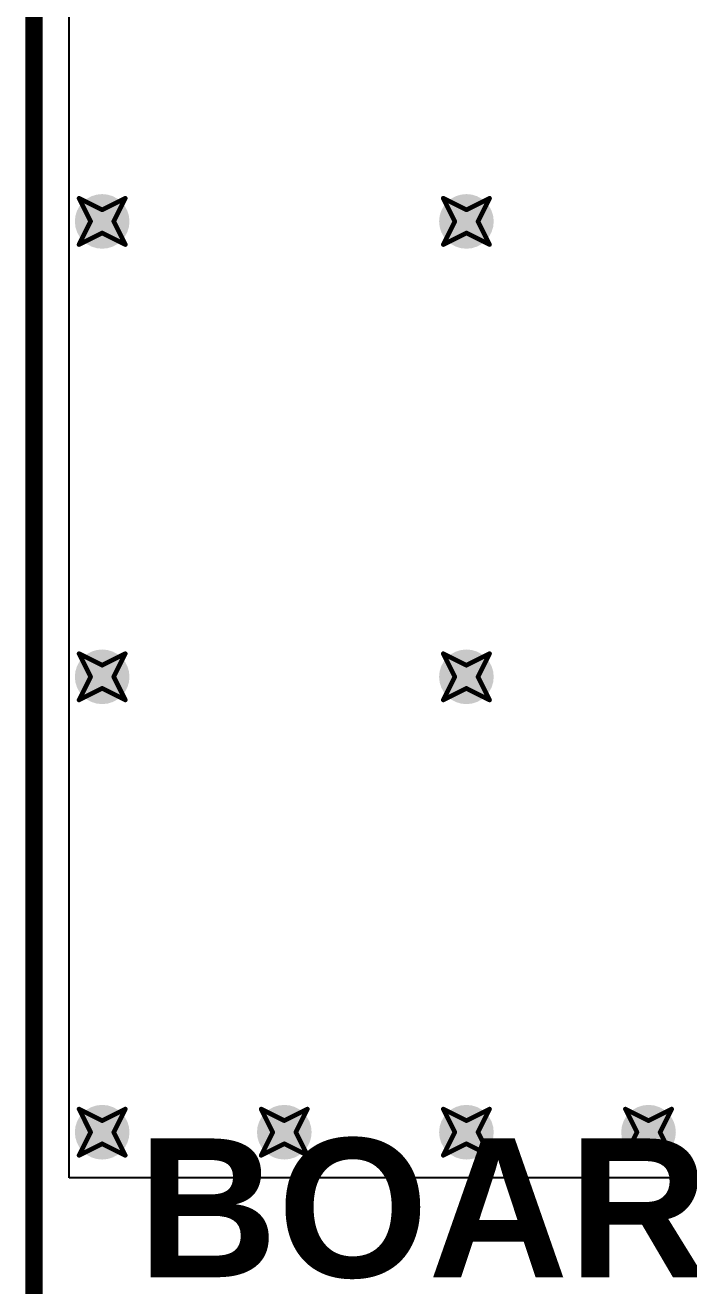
# Model space of a CAD drawing. Header units: inches. Extents: x -0.03 to 9.71, y 0.01 to 4.44.
# Drawn here: x 0.006 to 0.293, y 0.977 to 1.522 of the extents above; entities that cross this region are included whole.
import ezdxf

# ---------------------------------------------------------------- set-up
doc = ezdxf.new("R2010")
doc.units = ezdxf.units.IN
doc.header["$MEASUREMENT"] = 0
for name, color, linetype in [('Board Outline', 216, 'Continuous'), ('Bottom Layer', 5, 'Continuous'), ('Drill Drawing', 1, 'Continuous'), ('Layer 1', 16, 'Continuous'), ('Layer 2', 76, 'Continuous'), ('Top Layer', 1, 'Continuous'), ('Top Overlay', 2, 'Continuous'), ('Via Holes', 16, 'Continuous')]:
    doc.layers.add(name, color=color, linetype=linetype)
doc.styles.add('Arial_Bold', font='', dxfattribs={"height": 0.2})
doc.styles.get('Arial_Bold').set_extended_font_data('Arial', bold=True)

msp = doc.modelspace()

# ---------------------------------------------------------------- hatches: boundary and pattern name
at = {"layer": 'Bottom Layer'}
h = msp.add_hatch(color=5, dxfattribs=at)
edge = h.paths.add_edge_path()
edge.add_arc((0.03937, 1.43701), 0.01181, 0, 360)
h = msp.add_hatch(color=5, dxfattribs=at)
edge = h.paths.add_edge_path()
edge.add_arc((0.19685, 1.43701), 0.01181, 0, 360)
h = msp.add_hatch(color=5, dxfattribs=at)
edge = h.paths.add_edge_path()
edge.add_arc((0.03937, 1.24016), 0.01181, 0, 360)
h = msp.add_hatch(color=5, dxfattribs=at)
edge = h.paths.add_edge_path()
edge.add_arc((0.19685, 1.24016), 0.01181, 0, 360)
h = msp.add_hatch(color=5, dxfattribs=at)
edge = h.paths.add_edge_path()
edge.add_arc((0.03937, 1.04331), 0.01181, 0, 360)
h = msp.add_hatch(color=5, dxfattribs=at)
edge = h.paths.add_edge_path()
edge.add_arc((0.11811, 1.04331), 0.01181, 0, 360)
h = msp.add_hatch(color=5, dxfattribs=at)
edge = h.paths.add_edge_path()
edge.add_arc((0.19685, 1.04331), 0.01181, 0, 360)
h = msp.add_hatch(color=5, dxfattribs=at)
edge = h.paths.add_edge_path()
edge.add_arc((0.27559, 1.04331), 0.01181, 0, 360)
at = {"layer": 'Layer 1'}
h = msp.add_hatch(color=16, dxfattribs=at)
edge = h.paths.add_edge_path()
edge.add_arc((0.03937, 1.43701), 0.01181, 0, 360)
h = msp.add_hatch(color=16, dxfattribs=at)
edge = h.paths.add_edge_path()
edge.add_arc((0.19685, 1.43701), 0.01181, 0, 360)
h = msp.add_hatch(color=16, dxfattribs=at)
edge = h.paths.add_edge_path()
edge.add_arc((0.03937, 1.24016), 0.01181, 0, 360)
h = msp.add_hatch(color=16, dxfattribs=at)
edge = h.paths.add_edge_path()
edge.add_arc((0.19685, 1.24016), 0.01181, 0, 360)
h = msp.add_hatch(color=16, dxfattribs=at)
edge = h.paths.add_edge_path()
edge.add_arc((0.03937, 1.04331), 0.01181, 0, 360)
h = msp.add_hatch(color=16, dxfattribs=at)
edge = h.paths.add_edge_path()
edge.add_arc((0.11811, 1.04331), 0.01181, 0, 360)
h = msp.add_hatch(color=16, dxfattribs=at)
edge = h.paths.add_edge_path()
edge.add_arc((0.19685, 1.04331), 0.01181, 0, 360)
h = msp.add_hatch(color=16, dxfattribs=at)
edge = h.paths.add_edge_path()
edge.add_arc((0.27559, 1.04331), 0.01181, 0, 360)
at = {"layer": 'Layer 2'}
h = msp.add_hatch(color=76, dxfattribs=at)
edge = h.paths.add_edge_path()
edge.add_arc((0.03937, 1.43701), 0.01181, 0, 360)
h = msp.add_hatch(color=76, dxfattribs=at)
edge = h.paths.add_edge_path()
edge.add_arc((0.19685, 1.43701), 0.01181, 0, 360)
h = msp.add_hatch(color=76, dxfattribs=at)
edge = h.paths.add_edge_path()
edge.add_arc((0.03937, 1.24016), 0.01181, 0, 360)
h = msp.add_hatch(color=76, dxfattribs=at)
edge = h.paths.add_edge_path()
edge.add_arc((0.19685, 1.24016), 0.01181, 0, 360)
h = msp.add_hatch(color=76, dxfattribs=at)
edge = h.paths.add_edge_path()
edge.add_arc((0.03937, 1.04331), 0.01181, 0, 360)
h = msp.add_hatch(color=76, dxfattribs=at)
edge = h.paths.add_edge_path()
edge.add_arc((0.11811, 1.04331), 0.01181, 0, 360)
h = msp.add_hatch(color=76, dxfattribs=at)
edge = h.paths.add_edge_path()
edge.add_arc((0.19685, 1.04331), 0.01181, 0, 360)
h = msp.add_hatch(color=76, dxfattribs=at)
edge = h.paths.add_edge_path()
edge.add_arc((0.27559, 1.04331), 0.01181, 0, 360)
at = {"layer": 'Top Layer'}
h = msp.add_hatch(color=1, dxfattribs=at)
edge = h.paths.add_edge_path()
edge.add_arc((0.03937, 1.43701), 0.01181, 0, 360)
h = msp.add_hatch(color=1, dxfattribs=at)
edge = h.paths.add_edge_path()
edge.add_arc((0.19685, 1.43701), 0.01181, 0, 360)
h = msp.add_hatch(color=1, dxfattribs=at)
edge = h.paths.add_edge_path()
edge.add_arc((0.03937, 1.24016), 0.01181, 0, 360)
h = msp.add_hatch(color=1, dxfattribs=at)
edge = h.paths.add_edge_path()
edge.add_arc((0.19685, 1.24016), 0.01181, 0, 360)
h = msp.add_hatch(color=1, dxfattribs=at)
edge = h.paths.add_edge_path()
edge.add_arc((0.03937, 1.04331), 0.01181, 0, 360)
h = msp.add_hatch(color=1, dxfattribs=at)
edge = h.paths.add_edge_path()
edge.add_arc((0.11811, 1.04331), 0.01181, 0, 360)
h = msp.add_hatch(color=1, dxfattribs=at)
edge = h.paths.add_edge_path()
edge.add_arc((0.19685, 1.04331), 0.01181, 0, 360)
h = msp.add_hatch(color=1, dxfattribs=at)
edge = h.paths.add_edge_path()
edge.add_arc((0.27559, 1.04331), 0.01181, 0, 360)
at = {"layer": 'Via Holes'}
h = msp.add_hatch(color=7, dxfattribs=at)
edge = h.paths.add_edge_path()
edge.add_arc((0.03937, 1.43701), 0.00591, 0, 360)
h = msp.add_hatch(color=7, dxfattribs=at)
edge = h.paths.add_edge_path()
edge.add_arc((0.19685, 1.43701), 0.00591, 0, 360)
h = msp.add_hatch(color=7, dxfattribs=at)
edge = h.paths.add_edge_path()
edge.add_arc((0.03937, 1.24016), 0.00591, 0, 360)
h = msp.add_hatch(color=7, dxfattribs=at)
edge = h.paths.add_edge_path()
edge.add_arc((0.19685, 1.24016), 0.00591, 0, 360)
h = msp.add_hatch(color=7, dxfattribs=at)
edge = h.paths.add_edge_path()
edge.add_arc((0.03937, 1.04331), 0.00591, 0, 360)
h = msp.add_hatch(color=7, dxfattribs=at)
edge = h.paths.add_edge_path()
edge.add_arc((0.11811, 1.04331), 0.00591, 0, 360)
h = msp.add_hatch(color=7, dxfattribs=at)
edge = h.paths.add_edge_path()
edge.add_arc((0.19685, 1.04331), 0.00591, 0, 360)
h = msp.add_hatch(color=7, dxfattribs=at)
edge = h.paths.add_edge_path()
edge.add_arc((0.27559, 1.04331), 0.00591, 0, 360)

# ---------------------------------------------------------------- linework, layer by layer
at = {"layer": 'Board Outline'}
msp.add_lwpolyline([(0.00984, 0.00984, 0.0075, 0.0075, 0), (0.00984, 2.54921, 0.0075, 0.0075, 0)], format="xyseb", dxfattribs=at)
at = {"layer": 'Bottom Layer'}
for p, q in [((0.02514, 1.02362), (0.02514, 2.53392)), ((4.30557, 1.02362), (0.02514, 1.02362))]:
    msp.add_line(p, q, dxfattribs=at)
at = {"layer": 'Drill Drawing'}
for points in [[(0.02937, 1.44701, 0.002, 0.002, 0), (0.03937, 1.44201, 0.002, 0.002, 0)], [(0.02937, 1.44701, 0.002, 0.002, 0), (0.03437, 1.43701, 0.002, 0.002, 0)], [(0.03937, 1.44201, 0.002, 0.002, 0), (0.04937, 1.44701, 0.002, 0.002, 0)], [(0.04437, 1.43701, 0.002, 0.002, 0), (0.04937, 1.44701, 0.002, 0.002, 0)], [(0.18685, 1.44701, 0.002, 0.002, 0), (0.19685, 1.44201, 0.002, 0.002, 0)], [(0.18685, 1.44701, 0.002, 0.002, 0), (0.19185, 1.43701, 0.002, 0.002, 0)], [(0.19685, 1.44201, 0.002, 0.002, 0), (0.20685, 1.44701, 0.002, 0.002, 0)], [(0.20185, 1.43701, 0.002, 0.002, 0), (0.20685, 1.44701, 0.002, 0.002, 0)], [(0.02937, 1.42701, 0.002, 0.002, 0), (0.03437, 1.43701, 0.002, 0.002, 0)], [(0.04437, 1.43701, 0.002, 0.002, 0), (0.04937, 1.42701, 0.002, 0.002, 0)], [(0.18685, 1.42701, 0.002, 0.002, 0), (0.19185, 1.43701, 0.002, 0.002, 0)], [(0.20185, 1.43701, 0.002, 0.002, 0), (0.20685, 1.42701, 0.002, 0.002, 0)], [(0.02937, 1.42701, 0.002, 0.002, 0), (0.03937, 1.43201, 0.002, 0.002, 0)], [(0.03937, 1.43201, 0.002, 0.002, 0), (0.04937, 1.42701, 0.002, 0.002, 0)], [(0.18685, 1.42701, 0.002, 0.002, 0), (0.19685, 1.43201, 0.002, 0.002, 0)], [(0.19685, 1.43201, 0.002, 0.002, 0), (0.20685, 1.42701, 0.002, 0.002, 0)], [(0.02937, 1.25016, 0.002, 0.002, 0), (0.03937, 1.24516, 0.002, 0.002, 0)], [(0.02937, 1.25016, 0.002, 0.002, 0), (0.03437, 1.24016, 0.002, 0.002, 0)], [(0.03937, 1.24516, 0.002, 0.002, 0), (0.04937, 1.25016, 0.002, 0.002, 0)], [(0.04437, 1.24016, 0.002, 0.002, 0), (0.04937, 1.25016, 0.002, 0.002, 0)], [(0.18685, 1.25016, 0.002, 0.002, 0), (0.19685, 1.24516, 0.002, 0.002, 0)], [(0.18685, 1.25016, 0.002, 0.002, 0), (0.19185, 1.24016, 0.002, 0.002, 0)], [(0.19685, 1.24516, 0.002, 0.002, 0), (0.20685, 1.25016, 0.002, 0.002, 0)], [(0.20185, 1.24016, 0.002, 0.002, 0), (0.20685, 1.25016, 0.002, 0.002, 0)], [(0.02937, 1.23016, 0.002, 0.002, 0), (0.03437, 1.24016, 0.002, 0.002, 0)], [(0.04437, 1.24016, 0.002, 0.002, 0), (0.04937, 1.23016, 0.002, 0.002, 0)], [(0.18685, 1.23016, 0.002, 0.002, 0), (0.19185, 1.24016, 0.002, 0.002, 0)], [(0.20185, 1.24016, 0.002, 0.002, 0), (0.20685, 1.23016, 0.002, 0.002, 0)], [(0.02937, 1.23016, 0.002, 0.002, 0), (0.03937, 1.23516, 0.002, 0.002, 0)], [(0.03937, 1.23516, 0.002, 0.002, 0), (0.04937, 1.23016, 0.002, 0.002, 0)], [(0.18685, 1.23016, 0.002, 0.002, 0), (0.19685, 1.23516, 0.002, 0.002, 0)], [(0.19685, 1.23516, 0.002, 0.002, 0), (0.20685, 1.23016, 0.002, 0.002, 0)], [(0.02937, 1.05331, 0.002, 0.002, 0), (0.03937, 1.04831, 0.002, 0.002, 0)], [(0.02937, 1.05331, 0.002, 0.002, 0), (0.03437, 1.04331, 0.002, 0.002, 0)], [(0.03937, 1.04831, 0.002, 0.002, 0), (0.04937, 1.05331, 0.002, 0.002, 0)], [(0.04437, 1.04331, 0.002, 0.002, 0), (0.04937, 1.05331, 0.002, 0.002, 0)], [(0.10811, 1.05331, 0.002, 0.002, 0), (0.11811, 1.04831, 0.002, 0.002, 0)], [(0.10811, 1.05331, 0.002, 0.002, 0), (0.11311, 1.04331, 0.002, 0.002, 0)], [(0.11811, 1.04831, 0.002, 0.002, 0), (0.12811, 1.05331, 0.002, 0.002, 0)], [(0.12311, 1.04331, 0.002, 0.002, 0), (0.12811, 1.05331, 0.002, 0.002, 0)], [(0.18685, 1.05331, 0.002, 0.002, 0), (0.19685, 1.04831, 0.002, 0.002, 0)], [(0.18685, 1.05331, 0.002, 0.002, 0), (0.19185, 1.04331, 0.002, 0.002, 0)], [(0.19685, 1.04831, 0.002, 0.002, 0), (0.20685, 1.05331, 0.002, 0.002, 0)], [(0.20185, 1.04331, 0.002, 0.002, 0), (0.20685, 1.05331, 0.002, 0.002, 0)], [(0.26559, 1.05331, 0.002, 0.002, 0), (0.27559, 1.04831, 0.002, 0.002, 0)], [(0.26559, 1.05331, 0.002, 0.002, 0), (0.27059, 1.04331, 0.002, 0.002, 0)], [(0.27559, 1.04831, 0.002, 0.002, 0), (0.28559, 1.05331, 0.002, 0.002, 0)], [(0.28059, 1.04331, 0.002, 0.002, 0), (0.28559, 1.05331, 0.002, 0.002, 0)], [(0.02937, 1.03331, 0.002, 0.002, 0), (0.03437, 1.04331, 0.002, 0.002, 0)], [(0.04437, 1.04331, 0.002, 0.002, 0), (0.04937, 1.03331, 0.002, 0.002, 0)], [(0.10811, 1.03331, 0.002, 0.002, 0), (0.11311, 1.04331, 0.002, 0.002, 0)], [(0.12311, 1.04331, 0.002, 0.002, 0), (0.12811, 1.03331, 0.002, 0.002, 0)], [(0.18685, 1.03331, 0.002, 0.002, 0), (0.19185, 1.04331, 0.002, 0.002, 0)], [(0.20185, 1.04331, 0.002, 0.002, 0), (0.20685, 1.03331, 0.002, 0.002, 0)], [(0.26559, 1.03331, 0.002, 0.002, 0), (0.27059, 1.04331, 0.002, 0.002, 0)], [(0.28059, 1.04331, 0.002, 0.002, 0), (0.28559, 1.03331, 0.002, 0.002, 0)], [(0.02937, 1.03331, 0.002, 0.002, 0), (0.03937, 1.03831, 0.002, 0.002, 0)], [(0.03937, 1.03831, 0.002, 0.002, 0), (0.04937, 1.03331, 0.002, 0.002, 0)], [(0.10811, 1.03331, 0.002, 0.002, 0), (0.11811, 1.03831, 0.002, 0.002, 0)], [(0.11811, 1.03831, 0.002, 0.002, 0), (0.12811, 1.03331, 0.002, 0.002, 0)], [(0.18685, 1.03331, 0.002, 0.002, 0), (0.19685, 1.03831, 0.002, 0.002, 0)], [(0.19685, 1.03831, 0.002, 0.002, 0), (0.20685, 1.03331, 0.002, 0.002, 0)], [(0.26559, 1.03331, 0.002, 0.002, 0), (0.27559, 1.03831, 0.002, 0.002, 0)], [(0.27559, 1.03831, 0.002, 0.002, 0), (0.28559, 1.03331, 0.002, 0.002, 0)]]:
    msp.add_lwpolyline(points, format="xyseb", dxfattribs=at)
for points in [[(0.02887, 1.44701, 0.001, 0.001, 1), (0.02987, 1.44701, 0.001, 0.001, 1)], [(0.02887, 1.44701, 0.001, 0.001, 1), (0.02987, 1.44701, 0.001, 0.001, 1)], [(0.04887, 1.44701, 0.001, 0.001, 1), (0.04987, 1.44701, 0.001, 0.001, 1)], [(0.04887, 1.44701, 0.001, 0.001, 1), (0.04987, 1.44701, 0.001, 0.001, 1)], [(0.18635, 1.44701, 0.001, 0.001, 1), (0.18735, 1.44701, 0.001, 0.001, 1)], [(0.18635, 1.44701, 0.001, 0.001, 1), (0.18735, 1.44701, 0.001, 0.001, 1)], [(0.20635, 1.44701, 0.001, 0.001, 1), (0.20735, 1.44701, 0.001, 0.001, 1)], [(0.20635, 1.44701, 0.001, 0.001, 1), (0.20735, 1.44701, 0.001, 0.001, 1)], [(0.03887, 1.44201, 0.001, 0.001, 1), (0.03987, 1.44201, 0.001, 0.001, 1)], [(0.03887, 1.44201, 0.001, 0.001, 1), (0.03987, 1.44201, 0.001, 0.001, 1)], [(0.19635, 1.44201, 0.001, 0.001, 1), (0.19735, 1.44201, 0.001, 0.001, 1)], [(0.19635, 1.44201, 0.001, 0.001, 1), (0.19735, 1.44201, 0.001, 0.001, 1)], [(0.03387, 1.43701, 0.001, 0.001, 1), (0.03487, 1.43701, 0.001, 0.001, 1)], [(0.03387, 1.43701, 0.001, 0.001, 1), (0.03487, 1.43701, 0.001, 0.001, 1)], [(0.04387, 1.43701, 0.001, 0.001, 1), (0.04487, 1.43701, 0.001, 0.001, 1)], [(0.04387, 1.43701, 0.001, 0.001, 1), (0.04487, 1.43701, 0.001, 0.001, 1)], [(0.19135, 1.43701, 0.001, 0.001, 1), (0.19235, 1.43701, 0.001, 0.001, 1)], [(0.19135, 1.43701, 0.001, 0.001, 1), (0.19235, 1.43701, 0.001, 0.001, 1)], [(0.20135, 1.43701, 0.001, 0.001, 1), (0.20235, 1.43701, 0.001, 0.001, 1)], [(0.20135, 1.43701, 0.001, 0.001, 1), (0.20235, 1.43701, 0.001, 0.001, 1)], [(0.02887, 1.42701, 0.001, 0.001, 1), (0.02987, 1.42701, 0.001, 0.001, 1)], [(0.02887, 1.42701, 0.001, 0.001, 1), (0.02987, 1.42701, 0.001, 0.001, 1)], [(0.03887, 1.43201, 0.001, 0.001, 1), (0.03987, 1.43201, 0.001, 0.001, 1)], [(0.03887, 1.43201, 0.001, 0.001, 1), (0.03987, 1.43201, 0.001, 0.001, 1)], [(0.04887, 1.42701, 0.001, 0.001, 1), (0.04987, 1.42701, 0.001, 0.001, 1)], [(0.04887, 1.42701, 0.001, 0.001, 1), (0.04987, 1.42701, 0.001, 0.001, 1)], [(0.18635, 1.42701, 0.001, 0.001, 1), (0.18735, 1.42701, 0.001, 0.001, 1)], [(0.18635, 1.42701, 0.001, 0.001, 1), (0.18735, 1.42701, 0.001, 0.001, 1)], [(0.19635, 1.43201, 0.001, 0.001, 1), (0.19735, 1.43201, 0.001, 0.001, 1)], [(0.19635, 1.43201, 0.001, 0.001, 1), (0.19735, 1.43201, 0.001, 0.001, 1)], [(0.20635, 1.42701, 0.001, 0.001, 1), (0.20735, 1.42701, 0.001, 0.001, 1)], [(0.20635, 1.42701, 0.001, 0.001, 1), (0.20735, 1.42701, 0.001, 0.001, 1)], [(0.02887, 1.25016, 0.001, 0.001, 1), (0.02987, 1.25016, 0.001, 0.001, 1)], [(0.02887, 1.25016, 0.001, 0.001, 1), (0.02987, 1.25016, 0.001, 0.001, 1)], [(0.04887, 1.25016, 0.001, 0.001, 1), (0.04987, 1.25016, 0.001, 0.001, 1)], [(0.04887, 1.25016, 0.001, 0.001, 1), (0.04987, 1.25016, 0.001, 0.001, 1)], [(0.18635, 1.25016, 0.001, 0.001, 1), (0.18735, 1.25016, 0.001, 0.001, 1)], [(0.18635, 1.25016, 0.001, 0.001, 1), (0.18735, 1.25016, 0.001, 0.001, 1)], [(0.20635, 1.25016, 0.001, 0.001, 1), (0.20735, 1.25016, 0.001, 0.001, 1)], [(0.20635, 1.25016, 0.001, 0.001, 1), (0.20735, 1.25016, 0.001, 0.001, 1)], [(0.03887, 1.24516, 0.001, 0.001, 1), (0.03987, 1.24516, 0.001, 0.001, 1)], [(0.03887, 1.24516, 0.001, 0.001, 1), (0.03987, 1.24516, 0.001, 0.001, 1)], [(0.19635, 1.24516, 0.001, 0.001, 1), (0.19735, 1.24516, 0.001, 0.001, 1)], [(0.19635, 1.24516, 0.001, 0.001, 1), (0.19735, 1.24516, 0.001, 0.001, 1)], [(0.03387, 1.24016, 0.001, 0.001, 1), (0.03487, 1.24016, 0.001, 0.001, 1)], [(0.03387, 1.24016, 0.001, 0.001, 1), (0.03487, 1.24016, 0.001, 0.001, 1)], [(0.04387, 1.24016, 0.001, 0.001, 1), (0.04487, 1.24016, 0.001, 0.001, 1)], [(0.04387, 1.24016, 0.001, 0.001, 1), (0.04487, 1.24016, 0.001, 0.001, 1)], [(0.19135, 1.24016, 0.001, 0.001, 1), (0.19235, 1.24016, 0.001, 0.001, 1)], [(0.19135, 1.24016, 0.001, 0.001, 1), (0.19235, 1.24016, 0.001, 0.001, 1)], [(0.20135, 1.24016, 0.001, 0.001, 1), (0.20235, 1.24016, 0.001, 0.001, 1)], [(0.20135, 1.24016, 0.001, 0.001, 1), (0.20235, 1.24016, 0.001, 0.001, 1)], [(0.03887, 1.23516, 0.001, 0.001, 1), (0.03987, 1.23516, 0.001, 0.001, 1)], [(0.03887, 1.23516, 0.001, 0.001, 1), (0.03987, 1.23516, 0.001, 0.001, 1)], [(0.19635, 1.23516, 0.001, 0.001, 1), (0.19735, 1.23516, 0.001, 0.001, 1)], [(0.19635, 1.23516, 0.001, 0.001, 1), (0.19735, 1.23516, 0.001, 0.001, 1)], [(0.02887, 1.23016, 0.001, 0.001, 1), (0.02987, 1.23016, 0.001, 0.001, 1)], [(0.02887, 1.23016, 0.001, 0.001, 1), (0.02987, 1.23016, 0.001, 0.001, 1)], [(0.04887, 1.23016, 0.001, 0.001, 1), (0.04987, 1.23016, 0.001, 0.001, 1)], [(0.04887, 1.23016, 0.001, 0.001, 1), (0.04987, 1.23016, 0.001, 0.001, 1)], [(0.18635, 1.23016, 0.001, 0.001, 1), (0.18735, 1.23016, 0.001, 0.001, 1)], [(0.18635, 1.23016, 0.001, 0.001, 1), (0.18735, 1.23016, 0.001, 0.001, 1)], [(0.20635, 1.23016, 0.001, 0.001, 1), (0.20735, 1.23016, 0.001, 0.001, 1)], [(0.20635, 1.23016, 0.001, 0.001, 1), (0.20735, 1.23016, 0.001, 0.001, 1)], [(0.02887, 1.05331, 0.001, 0.001, 1), (0.02987, 1.05331, 0.001, 0.001, 1)], [(0.02887, 1.05331, 0.001, 0.001, 1), (0.02987, 1.05331, 0.001, 0.001, 1)], [(0.04887, 1.05331, 0.001, 0.001, 1), (0.04987, 1.05331, 0.001, 0.001, 1)], [(0.04887, 1.05331, 0.001, 0.001, 1), (0.04987, 1.05331, 0.001, 0.001, 1)], [(0.10761, 1.05331, 0.001, 0.001, 1), (0.10861, 1.05331, 0.001, 0.001, 1)], [(0.10761, 1.05331, 0.001, 0.001, 1), (0.10861, 1.05331, 0.001, 0.001, 1)], [(0.12761, 1.05331, 0.001, 0.001, 1), (0.12861, 1.05331, 0.001, 0.001, 1)], [(0.12761, 1.05331, 0.001, 0.001, 1), (0.12861, 1.05331, 0.001, 0.001, 1)], [(0.18635, 1.05331, 0.001, 0.001, 1), (0.18735, 1.05331, 0.001, 0.001, 1)], [(0.18635, 1.05331, 0.001, 0.001, 1), (0.18735, 1.05331, 0.001, 0.001, 1)], [(0.20635, 1.05331, 0.001, 0.001, 1), (0.20735, 1.05331, 0.001, 0.001, 1)], [(0.20635, 1.05331, 0.001, 0.001, 1), (0.20735, 1.05331, 0.001, 0.001, 1)], [(0.26509, 1.05331, 0.001, 0.001, 1), (0.26609, 1.05331, 0.001, 0.001, 1)], [(0.26509, 1.05331, 0.001, 0.001, 1), (0.26609, 1.05331, 0.001, 0.001, 1)], [(0.28509, 1.05331, 0.001, 0.001, 1), (0.28609, 1.05331, 0.001, 0.001, 1)], [(0.28509, 1.05331, 0.001, 0.001, 1), (0.28609, 1.05331, 0.001, 0.001, 1)], [(0.03887, 1.04831, 0.001, 0.001, 1), (0.03987, 1.04831, 0.001, 0.001, 1)], [(0.03887, 1.04831, 0.001, 0.001, 1), (0.03987, 1.04831, 0.001, 0.001, 1)], [(0.11761, 1.04831, 0.001, 0.001, 1), (0.11861, 1.04831, 0.001, 0.001, 1)], [(0.11761, 1.04831, 0.001, 0.001, 1), (0.11861, 1.04831, 0.001, 0.001, 1)], [(0.19635, 1.04831, 0.001, 0.001, 1), (0.19735, 1.04831, 0.001, 0.001, 1)], [(0.19635, 1.04831, 0.001, 0.001, 1), (0.19735, 1.04831, 0.001, 0.001, 1)], [(0.27509, 1.04831, 0.001, 0.001, 1), (0.27609, 1.04831, 0.001, 0.001, 1)], [(0.27509, 1.04831, 0.001, 0.001, 1), (0.27609, 1.04831, 0.001, 0.001, 1)], [(0.03387, 1.04331, 0.001, 0.001, 1), (0.03487, 1.04331, 0.001, 0.001, 1)], [(0.03387, 1.04331, 0.001, 0.001, 1), (0.03487, 1.04331, 0.001, 0.001, 1)], [(0.04387, 1.04331, 0.001, 0.001, 1), (0.04487, 1.04331, 0.001, 0.001, 1)], [(0.04387, 1.04331, 0.001, 0.001, 1), (0.04487, 1.04331, 0.001, 0.001, 1)], [(0.11261, 1.04331, 0.001, 0.001, 1), (0.11361, 1.04331, 0.001, 0.001, 1)], [(0.11261, 1.04331, 0.001, 0.001, 1), (0.11361, 1.04331, 0.001, 0.001, 1)], [(0.12261, 1.04331, 0.001, 0.001, 1), (0.12361, 1.04331, 0.001, 0.001, 1)], [(0.12261, 1.04331, 0.001, 0.001, 1), (0.12361, 1.04331, 0.001, 0.001, 1)], [(0.19135, 1.04331, 0.001, 0.001, 1), (0.19235, 1.04331, 0.001, 0.001, 1)], [(0.19135, 1.04331, 0.001, 0.001, 1), (0.19235, 1.04331, 0.001, 0.001, 1)], [(0.20135, 1.04331, 0.001, 0.001, 1), (0.20235, 1.04331, 0.001, 0.001, 1)], [(0.20135, 1.04331, 0.001, 0.001, 1), (0.20235, 1.04331, 0.001, 0.001, 1)], [(0.27009, 1.04331, 0.001, 0.001, 1), (0.27109, 1.04331, 0.001, 0.001, 1)], [(0.27009, 1.04331, 0.001, 0.001, 1), (0.27109, 1.04331, 0.001, 0.001, 1)], [(0.28009, 1.04331, 0.001, 0.001, 1), (0.28109, 1.04331, 0.001, 0.001, 1)], [(0.28009, 1.04331, 0.001, 0.001, 1), (0.28109, 1.04331, 0.001, 0.001, 1)], [(0.03887, 1.03831, 0.001, 0.001, 1), (0.03987, 1.03831, 0.001, 0.001, 1)], [(0.03887, 1.03831, 0.001, 0.001, 1), (0.03987, 1.03831, 0.001, 0.001, 1)], [(0.11761, 1.03831, 0.001, 0.001, 1), (0.11861, 1.03831, 0.001, 0.001, 1)], [(0.11761, 1.03831, 0.001, 0.001, 1), (0.11861, 1.03831, 0.001, 0.001, 1)], [(0.19635, 1.03831, 0.001, 0.001, 1), (0.19735, 1.03831, 0.001, 0.001, 1)], [(0.19635, 1.03831, 0.001, 0.001, 1), (0.19735, 1.03831, 0.001, 0.001, 1)], [(0.27509, 1.03831, 0.001, 0.001, 1), (0.27609, 1.03831, 0.001, 0.001, 1)], [(0.27509, 1.03831, 0.001, 0.001, 1), (0.27609, 1.03831, 0.001, 0.001, 1)], [(0.02887, 1.03331, 0.001, 0.001, 1), (0.02987, 1.03331, 0.001, 0.001, 1)], [(0.02887, 1.03331, 0.001, 0.001, 1), (0.02987, 1.03331, 0.001, 0.001, 1)], [(0.04887, 1.03331, 0.001, 0.001, 1), (0.04987, 1.03331, 0.001, 0.001, 1)], [(0.04887, 1.03331, 0.001, 0.001, 1), (0.04987, 1.03331, 0.001, 0.001, 1)], [(0.10761, 1.03331, 0.001, 0.001, 1), (0.10861, 1.03331, 0.001, 0.001, 1)], [(0.10761, 1.03331, 0.001, 0.001, 1), (0.10861, 1.03331, 0.001, 0.001, 1)], [(0.12761, 1.03331, 0.001, 0.001, 1), (0.12861, 1.03331, 0.001, 0.001, 1)], [(0.12761, 1.03331, 0.001, 0.001, 1), (0.12861, 1.03331, 0.001, 0.001, 1)], [(0.18635, 1.03331, 0.001, 0.001, 1), (0.18735, 1.03331, 0.001, 0.001, 1)], [(0.18635, 1.03331, 0.001, 0.001, 1), (0.18735, 1.03331, 0.001, 0.001, 1)], [(0.20635, 1.03331, 0.001, 0.001, 1), (0.20735, 1.03331, 0.001, 0.001, 1)], [(0.20635, 1.03331, 0.001, 0.001, 1), (0.20735, 1.03331, 0.001, 0.001, 1)], [(0.26509, 1.03331, 0.001, 0.001, 1), (0.26609, 1.03331, 0.001, 0.001, 1)], [(0.26509, 1.03331, 0.001, 0.001, 1), (0.26609, 1.03331, 0.001, 0.001, 1)], [(0.28509, 1.03331, 0.001, 0.001, 1), (0.28609, 1.03331, 0.001, 0.001, 1)], [(0.28509, 1.03331, 0.001, 0.001, 1), (0.28609, 1.03331, 0.001, 0.001, 1)]]:
    msp.add_lwpolyline(points, format="xyseb", close=True, dxfattribs=at)
at = {"layer": 'Layer 1'}
for p, q in [((0.02514, 1.02362), (0.02514, 2.53392)), ((4.30557, 1.02362), (0.02514, 1.02362))]:
    msp.add_line(p, q, dxfattribs=at)
at = {"layer": 'Layer 2'}
for p, q in [((0.02514, 1.02362), (0.02514, 2.53392)), ((4.30557, 1.02362), (0.02514, 1.02362))]:
    msp.add_line(p, q, dxfattribs=at)
at = {"layer": 'Top Layer'}
for p, q in [((0.02514, 1.02362), (0.02514, 2.53392)), ((0.51014, 1.02362), (0.02514, 1.02362))]:
    msp.add_line(p, q, dxfattribs=at)

# ---------------------------------------------------------------- texts
at = {"layer": 'Top Overlay', "style": 'Arial_Bold'}
msp.add_text('BOARD NO.', height=0.06, dxfattribs=at).set_placement((0.05467, 0.98062))

doc.saveas('drawing.dxf')
